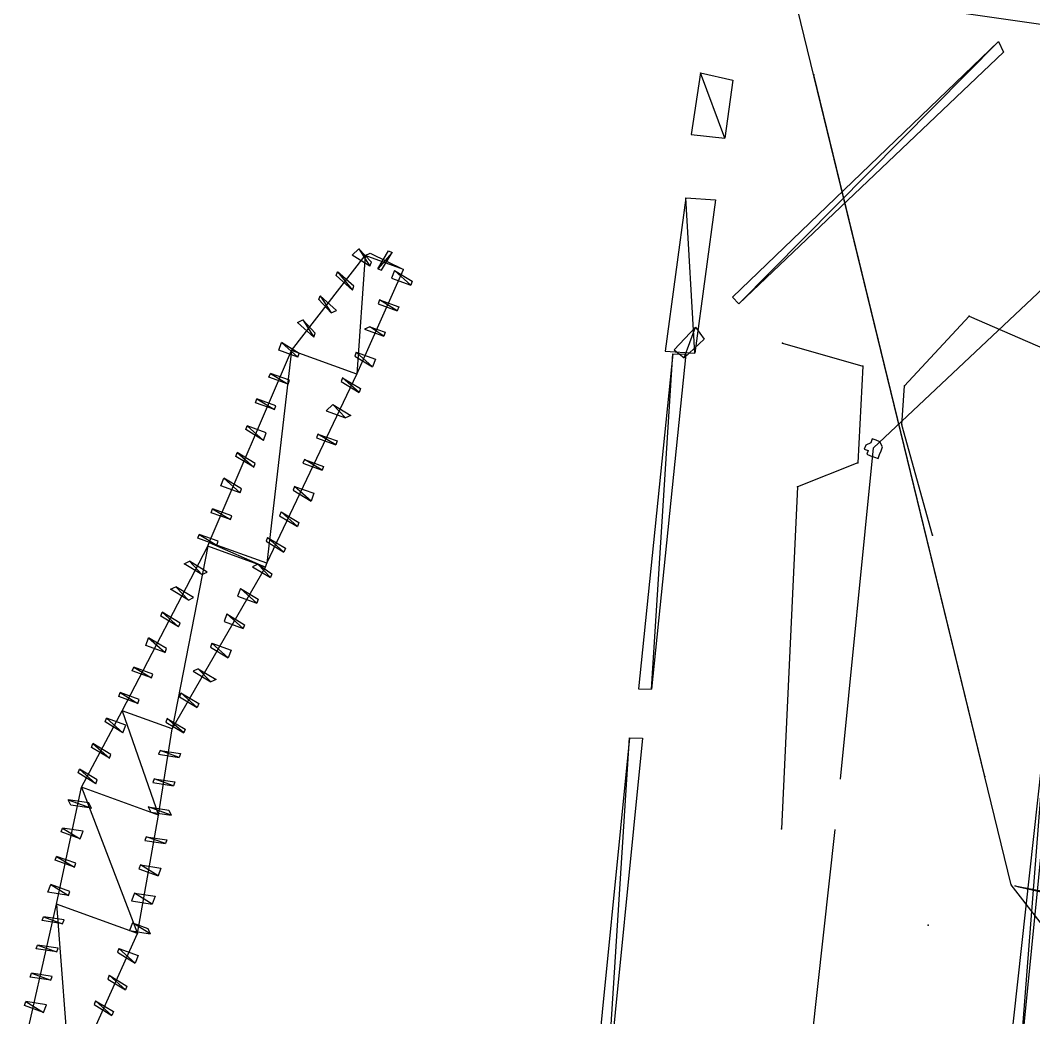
# Model space of a CAD drawing. Header units: feet. Extents: x 2484883 to 2491360, y 414166 to 419420.
# Drawn here: x 2488337.9 to 2488618.4, y 415289.2 to 415565.5 of the extents above; entities that cross this region are included whole.
import ezdxf

# ---------------------------------------------------------------- set-up
doc = ezdxf.new("R2010")
doc.units = ezdxf.units.FT
for name, color, linetype in [('CLEARING_LIMITS', 4, 'Continuous'), ('LANDSCAPE_POND', 6, 'Continuous'), ('SANITARY_ALIGN', 1, 'Continuous'), ('SANITARY_BORE', 5, 'Continuous'), ('SANITARY_CLEAR_ZONE', 6, 'Continuous'), ('SANITARY_OFFSET', 6, 'Continuous'), ('SILT_FENCE', 3, 'Continuous'), ('SILT_POINTS', 2, 'Continuous'), ('SITE_BASE', 8, 'Continuous'), ('WETLAND_EXPANSION', 1, 'Continuous')]:
    doc.layers.add(name, color=color, linetype=linetype)

msp = doc.modelspace()

# ---------------------------------------------------------------- linework, layer by layer
at = {"layer": 'CLEARING_LIMITS'}
for points in [[(2488523.64, 415533.8), (2488532.92, 415532.85), (2488526.22, 415550.91), (2488523.64, 415533.8)], [(2488532.92, 415532.85), (2488526.22, 415550.91), (2488535.11, 415548.9), (2488532.92, 415532.85)], [(2488516.4, 415473.87), (2488524.62, 415473.31), (2488522.13, 415516.31), (2488516.4, 415473.87)], [(2488524.62, 415473.31), (2488522.13, 415516.31), (2488530.34, 415515.74), (2488524.62, 415473.31)]]:
    msp.add_lwpolyline(points, dxfattribs=at)
at = {"layer": 'LANDSCAPE_POND'}
for points in [[(2488535.03, 415488.79), (2488536.77, 415486.96), (2488608.73, 415559.57), (2488535.03, 415488.79)], [(2488536.77, 415486.96), (2488608.73, 415559.57), (2488610.09, 415556.67), (2488536.77, 415486.96)], [(2488518.92, 415474.17), (2488521.72, 415471.95), (2488524.8, 415480.46), (2488518.92, 415474.17)], [(2488521.72, 415471.95), (2488524.8, 415480.46), (2488527.22, 415477.18), (2488521.72, 415471.95)], [(2488509.04, 415380.32), (2488512.61, 415380.23), (2488518.53, 415473.11), (2488509.04, 415380.32)], [(2488512.61, 415380.23), (2488518.53, 415473.11), (2488522.11, 415473.02), (2488512.61, 415380.23)], [(2488621.83, 415369.6), (2488613.9, 415267.83), (2488610.71, 415268.98), (2488621.83, 415369.6)], [(2488623.96, 415368.83), (2488621.83, 415369.6), (2488613.9, 415267.83), (2488623.96, 415368.83)], [(2488496.49, 415265.78), (2488500.07, 415265.69), (2488506.55, 415366.78), (2488496.49, 415265.78)], [(2488500.07, 415265.69), (2488506.55, 415366.78), (2488510.13, 415366.69), (2488500.07, 415265.69)]]:
    msp.add_lwpolyline(points, dxfattribs=at)
at = {"layer": 'SANITARY_ALIGN'}
msp.add_lwpolyline([(2488731.57, 415172.23), (2488612.21, 415326.01), (2488522.51, 415693.97), (2488600.4, 415850.52), (2488700.7, 416052.09), (2488982.73, 416232.99), (2489221, 416281.1), (2489387.17, 416420.77), (2489460.45, 416574.9), (2489463.61, 416788.53), (2489660.63, 416805.28), (2489897.11, 416805.23)], dxfattribs=at)
msp.add_point((2488612.21, 415326.01, 825.52), dxfattribs=at)
at = {"layer": 'SANITARY_BORE'}
msp.add_line((2488604.9, 415356), (2488557.53, 415550.31), dxfattribs=at)
for p in [(2488557.53, 415550.31), (2488604.9, 415356)]:
    msp.add_point(p, dxfattribs=at)
at = {"layer": 'SANITARY_CLEAR_ZONE'}
msp.add_lwpolyline([(2488640.96, 415319.39), (2488614.28, 415325.43), (2488613.22, 415325.81), (2488641.35, 415320.45), (2488640.96, 415319.39)], dxfattribs=at)
at = {"layer": 'SANITARY_OFFSET'}
msp.add_point((2488589.19, 415314.9), dxfattribs=at)
at = {"layer": 'SILT_FENCE'}
for points in [[(2488590.44, 415422.84), (2488581.95, 415453.47), (2488582.7, 415464.25), (2488600.58, 415483.49), (2488782.47, 415404.48), (2488785.04, 415538.18), (2488746.54, 415562.55), (2488650.08, 415560.07), (2488578.39, 415570.3), (2488525.17, 415573.16)], [(2488548.86, 415476.01), (2488571.13, 415469.66), (2488569.76, 415442.89), (2488553.02, 415436.23), (2488548.62, 415341.53)]]:
    msp.add_lwpolyline(points, dxfattribs=at)
at = {"layer": 'SILT_POINTS'}
for p in [(2488600.58, 415483.49), (2488548.86, 415476.01), (2488571.13, 415469.66), (2488582.7, 415464.25), (2488581.95, 415453.47), (2488569.76, 415442.89), (2488553.02, 415436.23), (2488590.44, 415422.84), (2488548.62, 415341.53)]:
    msp.add_point(p, dxfattribs=at)
at = {"layer": 'SITE_BASE'}
msp.add_line((2488552.4, 415240.76), (2488563.52, 415341.37), dxfattribs=at)
for points in [[(2488564.94, 415355.29), (2488574.05, 415447.02), (2488641.48, 415510.44)], [(2488576.18, 415446.25), (2488576.56, 415447.31), (2488575.88, 415448.76), (2488574.82, 415449.15), (2488573.76, 415449.53), (2488573.37, 415448.47), (2488571.92, 415447.79), (2488571.54, 415446.72), (2488572.6, 415446.34), (2488572.22, 415445.28), (2488573.28, 415444.89), (2488574.34, 415444.51), (2488575.41, 415444.12), (2488575.79, 415445.19), (2488576.18, 415446.25)]]:
    msp.add_lwpolyline(points, dxfattribs=at)
at = {"layer": 'WETLAND_EXPANSION'}
for points in [[(2488433.35, 415500.3), (2488431.09, 415467.44), (2488413, 415473.97), (2488433.35, 415500.3)], [(2488431.6, 415502.13), (2488434.7, 415497.4), (2488429.77, 415500.39), (2488431.6, 415502.13)], [(2488443.98, 415496.45), (2488433.35, 415500.3), (2488431.09, 415467.44), (2488443.98, 415496.45)], [(2488435.09, 415498.46), (2488431.6, 415502.13), (2488434.7, 415497.4), (2488435.09, 415498.46)], [(2488434.79, 415500.98), (2488443.98, 415496.45), (2488433.35, 415500.3), (2488434.79, 415500.98)], [(2488440.88, 415501.18), (2488436.83, 415496.63), (2488439.82, 415501.57), (2488440.88, 415501.18)], [(2488437.89, 415496.25), (2488440.88, 415501.18), (2488436.83, 415496.63), (2488437.89, 415496.25)], [(2488425.72, 415495.84), (2488429.88, 415490.72), (2488425.33, 415494.77), (2488425.72, 415495.84)], [(2488430.27, 415491.79), (2488425.72, 415495.84), (2488429.88, 415490.72), (2488430.27, 415491.79)], [(2488440.7, 415494.03), (2488446.02, 415492.11), (2488441.47, 415496.16), (2488440.7, 415494.03)], [(2488446.02, 415492.11), (2488441.47, 415496.16), (2488446.4, 415493.17), (2488446.02, 415492.11)], [(2488420.9, 415489.16), (2488424, 415484.43), (2488420.52, 415488.1), (2488420.9, 415489.16)], [(2488425.45, 415485.11), (2488420.9, 415489.16), (2488424, 415484.43), (2488425.45, 415485.11)], [(2488436.95, 415486.97), (2488442.26, 415485.04), (2488437.33, 415488.03), (2488436.95, 415486.97)], [(2488442.26, 415485.04), (2488437.33, 415488.03), (2488442.65, 415486.11), (2488442.26, 415485.04)], [(2488416.08, 415482.48), (2488419.18, 415477.75), (2488414.63, 415481.81), (2488416.08, 415482.48)], [(2488419.57, 415478.82), (2488416.08, 415482.48), (2488419.18, 415477.75), (2488419.57, 415478.82)], [(2488433.19, 415479.91), (2488438.51, 415477.98), (2488434.64, 415480.59), (2488433.19, 415479.91)], [(2488438.51, 415477.98), (2488434.64, 415480.59), (2488438.89, 415479.05), (2488438.51, 415477.98)], [(2488410.2, 415476.19), (2488414.75, 415472.14), (2488409.43, 415474.06), (2488410.2, 415476.19)], [(2488415.13, 415473.21), (2488410.2, 415476.19), (2488414.75, 415472.14), (2488415.13, 415473.21)], [(2488413, 415473.97), (2488406.15, 415415.11), (2488390.2, 415420.88), (2488413, 415473.97)], [(2488431.09, 415467.44), (2488413, 415473.97), (2488406.15, 415415.11), (2488431.09, 415467.44)], [(2488430.5, 415472.46), (2488435.43, 415469.47), (2488430.88, 415473.52), (2488430.5, 415472.46)], [(2488435.43, 415469.47), (2488430.88, 415473.52), (2488436.2, 415471.6), (2488435.43, 415469.47)], [(2488407.12, 415467.68), (2488412.05, 415464.7), (2488406.74, 415466.62), (2488407.12, 415467.68)], [(2488412.44, 415465.76), (2488407.12, 415467.68), (2488412.05, 415464.7), (2488412.44, 415465.76)], [(2488426.74, 415465.4), (2488431.68, 415462.41), (2488427.13, 415466.46), (2488426.74, 415465.4)], [(2488431.68, 415462.41), (2488427.13, 415466.46), (2488432.06, 415463.48), (2488431.68, 415462.41)], [(2488403.36, 415460.62), (2488408.3, 415457.63), (2488402.98, 415459.56), (2488403.36, 415460.62)], [(2488408.68, 415458.7), (2488403.36, 415460.62), (2488408.3, 415457.63), (2488408.68, 415458.7)], [(2488422.6, 415457.27), (2488427.92, 415455.35), (2488424.43, 415459.02), (2488422.6, 415457.27)], [(2488427.92, 415455.35), (2488424.43, 415459.02), (2488429.37, 415456.03), (2488427.92, 415455.35)], [(2488400.67, 415453.18), (2488405.22, 415449.12), (2488400.29, 415452.11), (2488400.67, 415453.18)], [(2488405.99, 415451.25), (2488400.67, 415453.18), (2488405.22, 415449.12), (2488405.99, 415451.25)], [(2488419.91, 415449.83), (2488425.23, 415447.91), (2488420.29, 415450.89), (2488419.91, 415449.83)], [(2488425.23, 415447.91), (2488420.29, 415450.89), (2488425.61, 415448.97), (2488425.23, 415447.91)], [(2488397.98, 415445.73), (2488402.53, 415441.68), (2488397.6, 415444.67), (2488397.98, 415445.73)], [(2488402.91, 415442.74), (2488397.98, 415445.73), (2488402.53, 415441.68), (2488402.91, 415442.74)], [(2488416.15, 415442.77), (2488421.47, 415440.84), (2488416.54, 415443.83), (2488416.15, 415442.77)], [(2488421.47, 415440.84), (2488416.54, 415443.83), (2488421.86, 415441.91), (2488421.47, 415440.84)], [(2488394.22, 415438.67), (2488398.77, 415434.62), (2488393.45, 415436.54), (2488394.22, 415438.67)], [(2488399.16, 415435.68), (2488394.22, 415438.67), (2488398.77, 415434.62), (2488399.16, 415435.68)], [(2488413.46, 415435.32), (2488418.39, 415432.33), (2488413.85, 415436.38), (2488413.46, 415435.32)], [(2488418.39, 415432.33), (2488413.85, 415436.38), (2488419.16, 415434.46), (2488418.39, 415432.33)], [(2488391.15, 415430.16), (2488396.08, 415427.17), (2488390.76, 415429.09), (2488391.15, 415430.16)], [(2488396.47, 415428.24), (2488391.15, 415430.16), (2488396.08, 415427.17), (2488396.47, 415428.24)], [(2488409.7, 415428.26), (2488414.64, 415425.27), (2488410.09, 415429.32), (2488409.7, 415428.26)], [(2488414.64, 415425.27), (2488410.09, 415429.32), (2488415.02, 415426.34), (2488414.64, 415425.27)], [(2488387.39, 415423.1), (2488392.33, 415420.11), (2488387.01, 415422.03), (2488387.39, 415423.1)], [(2488392.71, 415421.17), (2488387.39, 415423.1), (2488392.33, 415420.11), (2488392.71, 415421.17)], [(2488405.95, 415421.2), (2488410.88, 415418.21), (2488406.33, 415422.26), (2488405.95, 415421.2)], [(2488410.88, 415418.21), (2488406.33, 415422.26), (2488411.27, 415419.27), (2488410.88, 415418.21)], [(2488389.81, 415419.82), (2488379.95, 415369.26), (2488366.12, 415374.26), (2488389.81, 415419.82)], [(2488405.77, 415414.05), (2488389.81, 415419.82), (2488379.95, 415369.26), (2488405.77, 415414.05)], [(2488390.2, 415420.88), (2488405.77, 415414.05), (2488389.81, 415419.82), (2488390.2, 415420.88)], [(2488406.15, 415415.11), (2488390.2, 415420.88), (2488405.77, 415414.05), (2488406.15, 415415.11)], [(2488384.7, 415415.65), (2488388.18, 415411.98), (2488383.25, 415414.97), (2488384.7, 415415.65)], [(2488389.63, 415412.66), (2488384.7, 415415.65), (2488388.18, 415411.98), (2488389.63, 415412.66)], [(2488402.19, 415414.14), (2488407.13, 415411.15), (2488403.64, 415414.82), (2488402.19, 415414.14)], [(2488407.13, 415411.15), (2488403.64, 415414.82), (2488407.51, 415412.21), (2488407.13, 415411.15)], [(2488380.94, 415408.59), (2488384.43, 415404.92), (2488379.5, 415407.91), (2488380.94, 415408.59)], [(2488385.88, 415405.6), (2488380.94, 415408.59), (2488384.43, 415404.92), (2488385.88, 415405.6)], [(2488398.05, 415406.01), (2488403.37, 415404.09), (2488398.82, 415408.14), (2488398.05, 415406.01)], [(2488403.37, 415404.09), (2488398.82, 415408.14), (2488403.76, 415405.15), (2488403.37, 415404.09)], [(2488377.19, 415401.53), (2488381.74, 415397.48), (2488376.8, 415400.46), (2488377.19, 415401.53)], [(2488382.12, 415398.54), (2488377.19, 415401.53), (2488381.74, 415397.48), (2488382.12, 415398.54)], [(2488394.3, 415398.95), (2488399.62, 415397.03), (2488395.07, 415401.08), (2488394.3, 415398.95)], [(2488399.62, 415397.03), (2488395.07, 415401.08), (2488400, 415398.09), (2488399.62, 415397.03)], [(2488373.43, 415394.47), (2488377.98, 415390.42), (2488372.66, 415392.34), (2488373.43, 415394.47)], [(2488378.37, 415391.48), (2488373.43, 415394.47), (2488377.98, 415390.42), (2488378.37, 415391.48)], [(2488390.54, 415391.89), (2488395.47, 415388.9), (2488390.93, 415392.95), (2488390.54, 415391.89)], [(2488395.47, 415388.9), (2488390.93, 415392.95), (2488396.24, 415391.03), (2488395.47, 415388.9)], [(2488369.29, 415386.34), (2488374.22, 415383.35), (2488368.91, 415385.28), (2488369.29, 415386.34)], [(2488374.61, 415384.42), (2488369.29, 415386.34), (2488374.22, 415383.35), (2488374.61, 415384.42)], [(2488385.72, 415385.21), (2488390.66, 415382.23), (2488387.17, 415385.89), (2488385.72, 415385.21)], [(2488390.66, 415382.23), (2488387.17, 415385.89), (2488392.1, 415382.9), (2488390.66, 415382.23)], [(2488365.54, 415379.28), (2488370.47, 415376.29), (2488365.15, 415378.22), (2488365.54, 415379.28)], [(2488370.85, 415377.36), (2488365.54, 415379.28), (2488370.47, 415376.29), (2488370.85, 415377.36)], [(2488381.97, 415378.15), (2488386.9, 415375.16), (2488382.35, 415379.21), (2488381.97, 415378.15)], [(2488386.9, 415375.16), (2488382.35, 415379.21), (2488387.28, 415376.23), (2488386.9, 415375.16)], [(2488366.12, 415374.26), (2488376.13, 415345.38), (2488354.86, 415353.07), (2488366.12, 415374.26)], [(2488379.95, 415369.26), (2488366.12, 415374.26), (2488376.13, 415345.38), (2488379.95, 415369.26)], [(2488361.78, 415372.22), (2488366.33, 415368.17), (2488361.39, 415371.15), (2488361.78, 415372.22)], [(2488367.1, 415370.3), (2488361.78, 415372.22), (2488366.33, 415368.17), (2488367.1, 415370.3)], [(2488378.21, 415371.09), (2488383.14, 415368.1), (2488378.59, 415372.15), (2488378.21, 415371.09)], [(2488383.14, 415368.1), (2488378.59, 415372.15), (2488383.53, 415369.17), (2488383.14, 415368.1)], [(2488358.02, 415365.16), (2488362.57, 415361.11), (2488357.64, 415364.09), (2488358.02, 415365.16)], [(2488362.96, 415362.17), (2488358.02, 415365.16), (2488362.57, 415361.11), (2488362.96, 415362.17)], [(2488376.2, 415362.19), (2488381.9, 415361.34), (2488376.58, 415363.26), (2488376.2, 415362.19)], [(2488381.9, 415361.34), (2488376.58, 415363.26), (2488382.28, 415362.4), (2488381.9, 415361.34)], [(2488354.27, 415358.1), (2488358.82, 415354.05), (2488353.88, 415357.03), (2488354.27, 415358.1)], [(2488359.2, 415355.11), (2488354.27, 415358.1), (2488358.82, 415354.05), (2488359.2, 415355.11)], [(2488374.57, 415354.36), (2488380.27, 415353.5), (2488374.95, 415355.43), (2488374.57, 415354.36)], [(2488380.27, 415353.5), (2488374.95, 415355.43), (2488380.66, 415354.57), (2488380.27, 415353.5)], [(2488354.86, 415353.07), (2488370.3, 415312.61), (2488347.96, 415320.69), (2488354.86, 415353.07)], [(2488376.13, 415345.38), (2488354.86, 415353.07), (2488370.3, 415312.61), (2488376.13, 415345.38)], [(2488356.89, 415348.73), (2488351.19, 415349.59), (2488357.57, 415347.28), (2488356.89, 415348.73)], [(2488351.19, 415349.59), (2488357.57, 415347.28), (2488351.87, 415348.14), (2488351.19, 415349.59)], [(2488374, 415346.15), (2488379.71, 415345.29), (2488373.32, 415347.6), (2488374, 415346.15)], [(2488379.71, 415345.29), (2488373.32, 415347.6), (2488379.03, 415346.74), (2488379.71, 415345.29)], [(2488349.56, 415341.76), (2488354.5, 415338.77), (2488349.18, 415340.69), (2488349.56, 415341.76)], [(2488355.27, 415340.9), (2488349.56, 415341.76), (2488354.5, 415338.77), (2488355.27, 415340.9)], [(2488372.37, 415338.32), (2488378.08, 415337.46), (2488372.76, 415339.38), (2488372.37, 415338.32)], [(2488378.08, 415337.46), (2488372.76, 415339.38), (2488378.46, 415338.52), (2488378.08, 415337.46)], [(2488347.93, 415333.93), (2488352.87, 415330.94), (2488347.55, 415332.86), (2488347.93, 415333.93)], [(2488353.25, 415332), (2488347.93, 415333.93), (2488352.87, 415330.94), (2488353.25, 415332)], [(2488370.75, 415330.49), (2488376.06, 415328.56), (2488371.13, 415331.55), (2488370.75, 415330.49)], [(2488376.06, 415328.56), (2488371.13, 415331.55), (2488376.83, 415330.69), (2488376.06, 415328.56)], [(2488346.31, 415326.09), (2488351.24, 415323.11), (2488345.54, 415323.97), (2488346.31, 415326.09)], [(2488351.62, 415324.17), (2488346.31, 415326.09), (2488351.24, 415323.11), (2488351.62, 415324.17)], [(2488368.73, 415321.59), (2488374.44, 415320.73), (2488369.5, 415323.72), (2488368.73, 415321.59)], [(2488374.44, 415320.73), (2488369.5, 415323.72), (2488375.21, 415322.86), (2488374.44, 415320.73)], [(2488347.96, 415320.69), (2488351.72, 415271.21), (2488337.89, 415276.21), (2488347.96, 415320.69)], [(2488370.3, 415312.61), (2488347.96, 415320.69), (2488351.72, 415271.21), (2488370.3, 415312.61)], [(2488344.29, 415317.2), (2488349.61, 415315.28), (2488343.91, 415316.14), (2488344.29, 415317.2)], [(2488350, 415316.34), (2488344.29, 415317.2), (2488349.61, 415315.28), (2488350, 415316.34)], [(2488368.17, 415313.38), (2488373.87, 415312.52), (2488368.94, 415315.51), (2488368.17, 415313.38)], [(2488373.87, 415312.52), (2488368.94, 415315.51), (2488373.19, 415313.97), (2488373.87, 415312.52)], [(2488342.66, 415309.37), (2488347.98, 415307.45), (2488342.28, 415308.31), (2488342.66, 415309.37)], [(2488348.37, 415308.51), (2488342.66, 415309.37), (2488347.98, 415307.45), (2488348.37, 415308.51)], [(2488364.8, 415307.38), (2488369.73, 415304.39), (2488365.18, 415308.44), (2488364.8, 415307.38)], [(2488369.73, 415304.39), (2488365.18, 415308.44), (2488370.5, 415306.52), (2488369.73, 415304.39)], [(2488341.04, 415301.54), (2488346.35, 415299.62), (2488340.65, 415300.48), (2488341.04, 415301.54)], [(2488346.74, 415300.68), (2488341.04, 415301.54), (2488346.35, 415299.62), (2488346.74, 415300.68)], [(2488362.1, 415299.93), (2488367.04, 415296.95), (2488362.49, 415301), (2488362.1, 415299.93)], [(2488367.04, 415296.95), (2488362.49, 415301), (2488367.42, 415298.01), (2488367.04, 415296.95)], [(2488339.41, 415293.71), (2488344.34, 415290.72), (2488339.02, 415292.64), (2488339.41, 415293.71)], [(2488345.11, 415292.85), (2488339.41, 415293.71), (2488344.34, 415290.72), (2488345.11, 415292.85)], [(2488358.35, 415292.87), (2488363.28, 415289.89), (2488358.73, 415293.94), (2488358.35, 415292.87)], [(2488363.28, 415289.89), (2488358.73, 415293.94), (2488363.67, 415290.95), (2488363.28, 415289.89)]]:
    msp.add_lwpolyline(points, dxfattribs=at)

doc.saveas('drawing.dxf')
